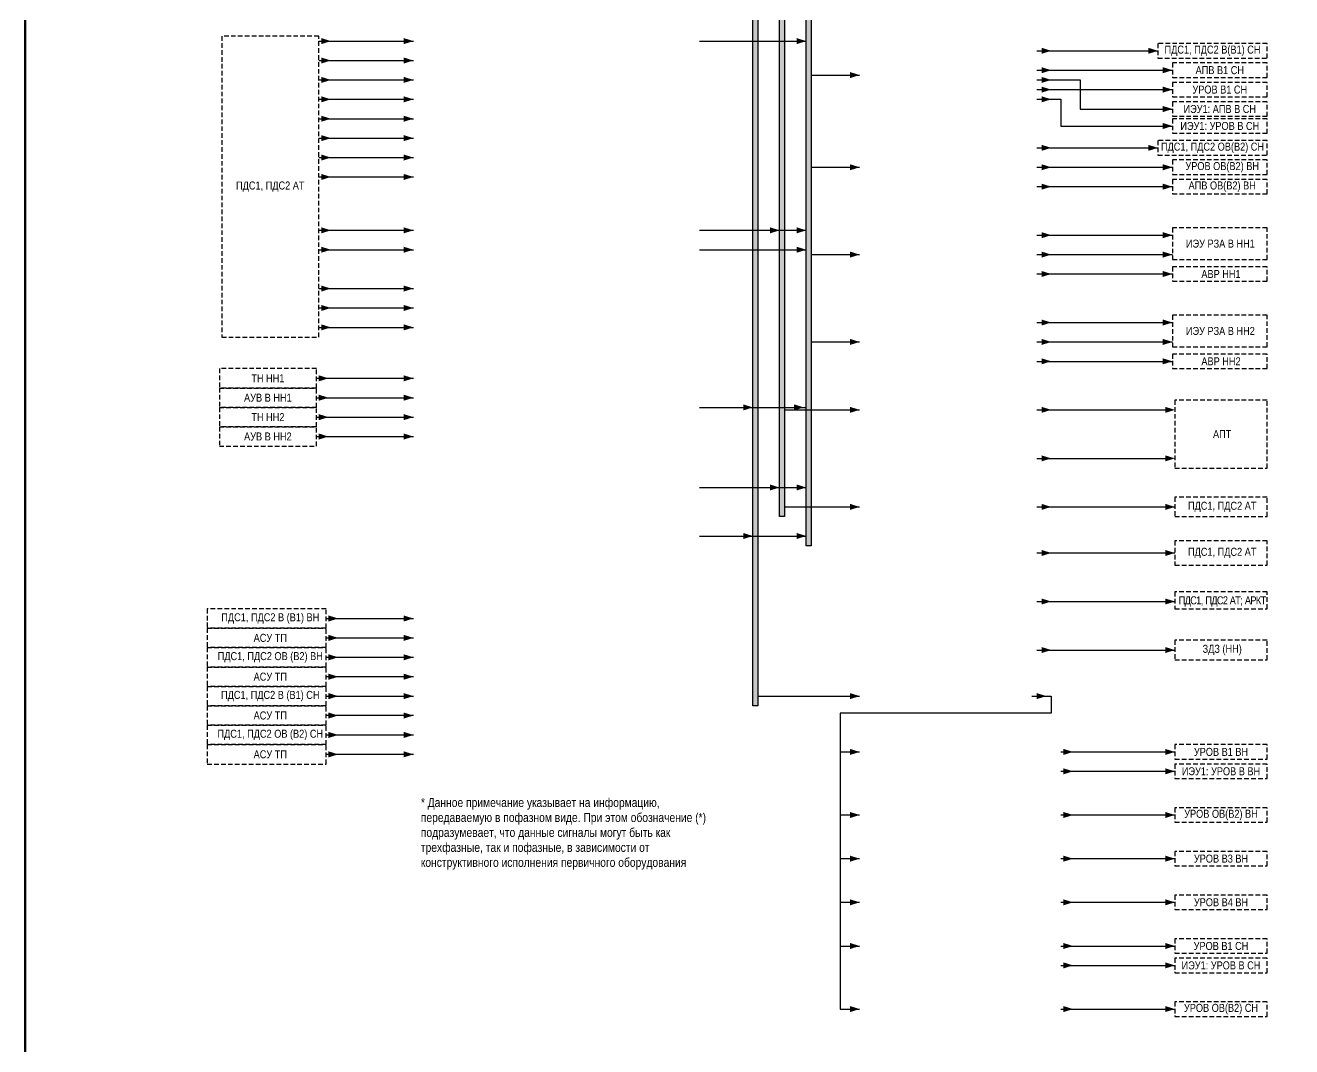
# Model space of a CAD drawing. Header units: millimetres. Extents: x 25558 to 49929, y 1902 to 19390.
# Drawn here: x 43354 to 43876, y 15846 to 16266 of the extents above; entities that cross this region are included whole.
import ezdxf

# ---------------------------------------------------------------- set-up
doc = ezdxf.new("R2010")
doc.units = ezdxf.units.MM
doc.linetypes.add('штриховая2', pattern=[9.525, 6.35, -3.175])
for name, color, linetype, lineweight in [('Основная', 7, 'Continuous', 30), ('Отключение_включение', 1, 'Continuous', 30), ('Тонкая', 7, 'Continuous', 5), ('Цепи внешние', 84, 'Continuous', 30), ('Цепи внутренние', 5, 'Continuous', 30)]:
    doc.layers.add(name, color=color, linetype=linetype, lineweight=lineweight)
doc.styles.add('Narrow', font='ARIALN.TTF')

msp = doc.modelspace()

# ---------------------------------------------------------------- hatches: boundary and pattern name
at = {"layer": 'Отключение_включение'}
h = msp.add_hatch(color=256, dxfattribs=at)
h.dxf.hatch_style = 1
h.paths.add_polyline_path([(43678, 16417), (43676, 16417), (43676, 16052), (43678, 16052)])
at = {"layer": 'Цепи внутренние', "ltscale": 0.3}
h = msp.add_hatch(color=256, dxfattribs=at)
h.dxf.hatch_style = 1
h.paths.add_polyline_path([(43656, 16417), (43654, 16417), (43654, 15986), (43656, 15986)])
h = msp.add_hatch(color=256, dxfattribs=at)
h.dxf.hatch_style = 1
h.paths.add_polyline_path([(43667, 16417), (43665, 16417), (43665, 16064), (43667, 16064)])

# ---------------------------------------------------------------- linework, layer by layer
at = {"layer": 'Отключение_включение'}
for p, q in [((43632, 16260), (43676, 16260)), ((43771, 16256), (43816, 16256)), ((43816, 16256), (43821, 16256)), ((43678, 16246), (43698, 16246)), ((43771, 16216), (43821, 16216)), ((43816, 16216), (43821, 16216)), ((43678, 16208), (43698, 16208)), ((43632, 16182), (43676, 16182)), ((43771, 16180), (43816, 16180)), ((43816, 16180), (43827, 16180)), ((43632, 16174), (43676, 16174)), ((43678, 16172), (43698, 16172)), ((43771, 16172), (43816, 16172)), ((43816, 16172), (43827, 16172)), ((43771, 16144), (43816, 16144)), ((43816, 16144), (43827, 16144)), ((43678, 16136), (43698, 16136)), ((43771, 16136), (43816, 16136)), ((43816, 16136), (43827, 16136)), ((43632, 16109), (43676, 16109)), ((43632, 16076), (43676, 16076)), ((43632, 16056), (43676, 16056))]:
    msp.add_line(p, q, dxfattribs=at)
msp.add_lwpolyline([(43676, 16417), (43678, 16417), (43678, 16052), (43676, 16052)], close=True, dxfattribs=at)
for points in [[(43676, 16260, 0, 2.5, 0), (43672, 16260, 0, 0, 0)], [(43777, 16256, 0, 2.5, 0), (43773, 16256, 0, 0, 0)], [(43821, 16256, 0, 2.5, 0), (43817, 16256, 0, 0, 0)], [(43698, 16246, 0, 2.5, 0), (43694, 16246, 0, 0, 0)], [(43777, 16216, 0, 2.5, 0), (43773, 16216, 0, 0, 0)], [(43821, 16216, 0, 2.5, 0), (43817, 16216, 0, 0, 0)], [(43698, 16208, 0, 2.5, 0), (43694, 16208, 0, 0, 0)], [(43665, 16182, 0, 2.5, 0), (43661, 16182, 0, 0, 0)], [(43676, 16182, 0, 2.5, 0), (43672, 16182, 0, 0, 0)], [(43777, 16180, 0, 2.5, 0), (43773, 16180, 0, 0, 0)], [(43827, 16180, 0, 2.5, 0), (43823, 16180, 0, 0, 0)], [(43676, 16174, 0, 2.5, 0), (43672, 16174, 0, 0, 0)], [(43698, 16172, 0, 2.5, 0), (43694, 16172, 0, 0, 0)], [(43777, 16172, 0, 2.5, 0), (43773, 16172, 0, 0, 0)], [(43827, 16172, 0, 2.5, 0), (43823, 16172, 0, 0, 0)], [(43777, 16144, 0, 2.5, 0), (43773, 16144, 0, 0, 0)], [(43827, 16144, 0, 2.5, 0), (43823, 16144, 0, 0, 0)], [(43698, 16136, 0, 2.5, 0), (43694, 16136, 0, 0, 0)], [(43777, 16136, 0, 2.5, 0), (43773, 16136, 0, 0, 0)], [(43827, 16136, 0, 2.5, 0), (43823, 16136, 0, 0, 0)], [(43654, 16109, 0, 2.5, 0), (43650, 16109, 0, 0, 0)], [(43675, 16109, 0, 2.5, 0), (43671, 16109, 0, 0, 0)], [(43665, 16076, 0, 2.5, 0), (43661, 16076, 0, 0, 0)], [(43676, 16076, 0, 2.5, 0), (43672, 16076, 0, 0, 0)], [(43654, 16056, 0, 2.5, 0), (43650, 16056, 0, 0, 0)], [(43676, 16056, 0, 2.5, 0), (43672, 16056, 0, 0, 0)]]:
    msp.add_lwpolyline(points, format="xyseb", dxfattribs=at)
at = {"layer": 'Тонкая', "color": 3, "lineweight": 50}
msp.add_lwpolyline([(43948, 15825), (43354, 15825), (43354, 16665), (43948, 16665)], close=True, dxfattribs=at)
at = {"layer": 'Цепи внешние', "ltscale": 0.3}
for p, q in [((43475, 16260), (43514, 16260)), ((43475, 16252), (43514, 16252)), ((43475, 16244), (43514, 16244)), ((43771, 16248), (43827, 16248)), ((43771, 16240), (43827, 16240)), ((43475, 16236), (43514, 16236)), ((43475, 16228), (43514, 16228)), ((43475, 16220), (43514, 16220)), ((43475, 16212), (43514, 16212)), ((43771, 16208), (43825, 16208)), ((43825, 16208), (43827, 16208)), ((43475, 16204), (43514, 16204)), ((43771, 16200), (43827, 16200)), ((43475, 16182), (43514, 16182)), ((43475, 16174), (43514, 16174)), ((43771, 16164), (43816, 16164)), ((43816, 16164), (43827, 16164)), ((43475, 16158), (43514, 16158)), ((43475, 16150), (43514, 16150)), ((43475, 16142), (43514, 16142)), ((43771, 16128), (43816, 16128)), ((43816, 16128), (43827, 16128)), ((43474, 16121), (43514, 16121)), ((43474, 16113), (43514, 16113)), ((43474, 16105), (43514, 16105)), ((43474, 16097), (43514, 16097)), ((43478, 16022), (43514, 16022)), ((43478, 16014), (43514, 16014)), ((43478, 16006), (43514, 16006)), ((43514, 15998), (43478, 15998)), ((43478, 15990), (43514, 15990)), ((43514, 15982), (43478, 15982)), ((43478, 15974), (43514, 15974)), ((43514, 15966), (43478, 15966))]:
    msp.add_line(p, q, dxfattribs=at)
at = {"layer": 'Цепи внешние'}
for p, q in [((43771, 16108), (43788, 16108)), ((43787, 16108), (43824, 16108)), ((43771, 16088), (43788, 16088)), ((43787, 16088), (43824, 16088)), ((43771, 16068), (43788, 16068)), ((43787, 16068), (43828, 16068)), ((43771, 16029), (43828, 16029)), ((43771, 16009), (43828, 16009)), ((43781, 15967), (43793, 15967)), ((43786, 15967), (43828, 15967)), ((43781, 15941), (43807, 15941)), ((43781, 15941), (43828, 15941)), ((43781, 15923), (43793, 15923)), ((43786, 15923), (43828, 15923)), ((43781, 15905), (43807, 15905)), ((43781, 15905), (43828, 15905)), ((43781, 15887), (43793, 15887)), ((43786, 15887), (43828, 15887)), ((43781, 15861), (43807, 15861)), ((43781, 15861), (43828, 15861))]:
    msp.add_line(p, q, dxfattribs=at)
at = {"layer": 'Цепи внешние', "linetype": 'штриховая2', "ltscale": 0.3}
for points in [[(43475, 16262), (43435, 16262), (43435, 16138), (43475, 16138)], [(43866, 16259), (43821, 16259), (43821, 16253), (43866, 16253)], [(43866, 16251), (43827, 16251), (43827, 16245), (43866, 16245)], [(43866, 16243), (43827, 16243), (43827, 16237), (43866, 16237)], [(43866, 16219), (43821, 16219), (43821, 16213), (43866, 16213)], [(43866, 16211), (43827, 16211), (43827, 16205), (43866, 16205)], [(43866, 16203), (43827, 16203), (43827, 16197), (43866, 16197)], [(43866, 16183), (43827, 16183), (43827, 16170), (43866, 16170)], [(43866, 16167), (43827, 16167), (43827, 16161), (43866, 16161)], [(43866, 16147), (43827, 16147), (43827, 16134), (43866, 16134)], [(43866, 16131), (43827, 16131), (43827, 16125), (43866, 16125)], [(43474, 16125), (43434, 16125), (43434, 16117), (43474, 16117)], [(43474, 16117), (43434, 16117), (43434, 16109), (43474, 16109)], [(43474, 16109), (43434, 16109), (43434, 16101), (43474, 16101)], [(43866, 16112), (43828, 16112), (43828, 16084), (43866, 16084)], [(43474, 16101), (43434, 16101), (43434, 16093), (43474, 16093)], [(43866, 16072), (43828, 16072), (43828, 16064), (43866, 16064)], [(43866, 16054), (43828, 16054), (43828, 16044), (43866, 16044)], [(43866, 16033), (43828, 16033), (43828, 16026), (43866, 16026)], [(43478, 16026), (43429, 16026), (43429, 16018), (43478, 16018)], [(43478, 16018), (43429, 16018), (43429, 16010), (43478, 16010)], [(43478, 16010), (43429, 16010), (43429, 16002), (43478, 16002)], [(43866, 16013), (43828, 16013), (43828, 16005), (43866, 16005)], [(43478, 16002), (43429, 16002), (43429, 15994), (43478, 15994)], [(43478, 15994), (43429, 15994), (43429, 15986), (43478, 15986)], [(43478, 15986), (43429, 15986), (43429, 15978), (43478, 15978)], [(43478, 15978), (43429, 15978), (43429, 15970), (43478, 15970)], [(43478, 15970), (43429, 15970), (43429, 15962), (43478, 15962)], [(43866, 15970), (43828, 15970), (43828, 15964), (43866, 15964)], [(43866, 15944), (43828, 15944), (43828, 15938), (43866, 15938)], [(43866, 15926), (43828, 15926), (43828, 15920), (43866, 15920)], [(43866, 15908), (43828, 15908), (43828, 15902), (43866, 15902)], [(43866, 15890), (43828, 15890), (43828, 15884), (43866, 15884)], [(43866, 15864), (43828, 15864), (43828, 15858), (43866, 15858)]]:
    msp.add_lwpolyline(points, close=True, dxfattribs=at)
at = {"layer": 'Цепи внешние', "ltscale": 0.3}
for points in [[(43480, 16260, 0, 2.5, 0), (43476, 16260, 0, 0, 0)], [(43514, 16260, 0, 2.5, 0), (43510, 16260, 0, 0, 0)], [(43480, 16252, 0, 2.5, 0), (43476, 16252, 0, 0, 0)], [(43514, 16252, 0, 2.5, 0), (43510, 16252, 0, 0, 0)], [(43777, 16248, 0, 2.5, 0), (43773, 16248, 0, 0, 0)], [(43827, 16248, 0, 2.5, 0), (43823, 16248, 0, 0, 0)], [(43480, 16244, 0, 2.5, 0), (43476, 16244, 0, 0, 0)], [(43514, 16244, 0, 2.5, 0), (43510, 16244, 0, 0, 0)], [(43777, 16240, 0, 2.5, 0), (43773, 16240, 0, 0, 0)], [(43827, 16240, 0, 2.5, 0), (43823, 16240, 0, 0, 0)], [(43480, 16236, 0, 2.5, 0), (43476, 16236, 0, 0, 0)], [(43514, 16236, 0, 2.5, 0), (43510, 16236, 0, 0, 0)], [(43480, 16228, 0, 2.5, 0), (43476, 16228, 0, 0, 0)], [(43514, 16228, 0, 2.5, 0), (43510, 16228, 0, 0, 0)], [(43480, 16220, 0, 2.5, 0), (43476, 16220, 0, 0, 0)], [(43514, 16220, 0, 2.5, 0), (43510, 16220, 0, 0, 0)], [(43480, 16212, 0, 2.5, 0), (43476, 16212, 0, 0, 0)], [(43514, 16212, 0, 2.5, 0), (43510, 16212, 0, 0, 0)], [(43777, 16208, 0, 2.5, 0), (43773, 16208, 0, 0, 0)], [(43827, 16208, 0, 2.5, 0), (43823, 16208, 0, 0, 0)], [(43480, 16204, 0, 2.5, 0), (43476, 16204, 0, 0, 0)], [(43514, 16204, 0, 2.5, 0), (43510, 16204, 0, 0, 0)], [(43777, 16200, 0, 2.5, 0), (43773, 16200, 0, 0, 0)], [(43827, 16200, 0, 2.5, 0), (43823, 16200, 0, 0, 0)], [(43480, 16182, 0, 2.5, 0), (43476, 16182, 0, 0, 0)], [(43514, 16182, 0, 2.5, 0), (43510, 16182, 0, 0, 0)], [(43480, 16174, 0, 2.5, 0), (43476, 16174, 0, 0, 0)], [(43514, 16174, 0, 2.5, 0), (43510, 16174, 0, 0, 0)], [(43777, 16164, 0, 2.5, 0), (43773, 16164, 0, 0, 0)], [(43827, 16164, 0, 2.5, 0), (43823, 16164, 0, 0, 0)], [(43480, 16158, 0, 2.5, 0), (43476, 16158, 0, 0, 0)], [(43514, 16158, 0, 2.5, 0), (43510, 16158, 0, 0, 0)], [(43480, 16150, 0, 2.5, 0), (43476, 16150, 0, 0, 0)], [(43514, 16150, 0, 2.5, 0), (43510, 16150, 0, 0, 0)], [(43480, 16142, 0, 2.5, 0), (43476, 16142, 0, 0, 0)], [(43514, 16142, 0, 2.5, 0), (43510, 16142, 0, 0, 0)], [(43777, 16128, 0, 2.5, 0), (43773, 16128, 0, 0, 0)], [(43827, 16128, 0, 2.5, 0), (43823, 16128, 0, 0, 0)], [(43479, 16121, 0, 2.5, 0), (43475, 16121, 0, 0, 0)], [(43514, 16121, 0, 2.5, 0), (43510, 16121, 0, 0, 0)], [(43479, 16113, 0, 2.5, 0), (43475, 16113, 0, 0, 0)], [(43514, 16113, 0, 2.5, 0), (43510, 16113, 0, 0, 0)], [(43479, 16105, 0, 2.5, 0), (43475, 16105, 0, 0, 0)], [(43514, 16105, 0, 2.5, 0), (43510, 16105, 0, 0, 0)], [(43479, 16097, 0, 2.5, 0), (43475, 16097, 0, 0, 0)], [(43514, 16097, 0, 2.5, 0), (43510, 16097, 0, 0, 0)], [(43483, 16022, 0, 2.5, 0), (43479, 16022, 0, 0, 0)], [(43514, 16022, 0, 2.5, 0), (43510, 16022, 0, 0, 0)], [(43483, 16014, 0, 2.5, 0), (43479, 16014, 0, 0, 0)], [(43514, 16014, 0, 2.5, 0), (43510, 16014, 0, 0, 0)], [(43483, 16006, 0, 2.5, 0), (43479, 16006, 0, 0, 0)], [(43514, 16006, 0, 2.5, 0), (43510, 16006, 0, 0, 0)], [(43483, 15998, 0, 2.5, 0), (43479, 15998, 0, 0, 0)], [(43514, 15998, 0, 2.5, 0), (43510, 15998, 0, 0, 0)], [(43483, 15990, 0, 2.5, 0), (43479, 15990, 0, 0, 0)], [(43514, 15990, 0, 2.5, 0), (43510, 15990, 0, 0, 0)], [(43483, 15982, 0, 2.5, 0), (43479, 15982, 0, 0, 0)], [(43514, 15982, 0, 2.5, 0), (43510, 15982, 0, 0, 0)], [(43483, 15974, 0, 2.5, 0), (43479, 15974, 0, 0, 0)], [(43514, 15974, 0, 2.5, 0), (43510, 15974, 0, 0, 0)], [(43483, 15966, 0, 2.5, 0), (43479, 15966, 0, 0, 0)], [(43514, 15966, 0, 2.5, 0), (43510, 15966, 0, 0, 0)], [(43786, 15967, 0, 2.5, 0), (43782, 15967, 0, 0, 0)], [(43828, 15967, 0, 2.5, 0), (43824, 15967, 0, 0, 0)], [(43786, 15941, 0, 2.5, 0), (43782, 15941, 0, 0, 0)], [(43828, 15941, 0, 2.5, 0), (43824, 15941, 0, 0, 0)], [(43786, 15923, 0, 2.5, 0), (43782, 15923, 0, 0, 0)], [(43828, 15923, 0, 2.5, 0), (43824, 15923, 0, 0, 0)], [(43786, 15905, 0, 2.5, 0), (43782, 15905, 0, 0, 0)], [(43828, 15905, 0, 2.5, 0), (43824, 15905, 0, 0, 0)], [(43786, 15887, 0, 2.5, 0), (43782, 15887, 0, 0, 0)], [(43828, 15887, 0, 2.5, 0), (43824, 15887, 0, 0, 0)], [(43786, 15861, 0, 2.5, 0), (43782, 15861, 0, 0, 0)], [(43828, 15861, 0, 2.5, 0), (43824, 15861, 0, 0, 0)]]:
    msp.add_lwpolyline(points, format="xyseb", dxfattribs=at)
at = {"layer": 'Цепи внешние'}
for points in [[(43777, 16108, 0, 2.5, 0), (43773, 16108, 0, 0, 0)], [(43828, 16108, 0, 2.5, 0), (43824, 16108, 0, 0, 0)], [(43777, 16088, 0, 2.5, 0), (43773, 16088, 0, 0, 0)], [(43828, 16088, 0, 2.5, 0), (43824, 16088, 0, 0, 0)], [(43777, 16068, 0, 2.5, 0), (43773, 16068, 0, 0, 0)], [(43828, 16068, 0, 2.5, 0), (43824, 16068, 0, 0, 0)], [(43777, 16049, 0, 2.5, 0), (43773, 16049, 0, 0, 0)], [(43828, 16049, 0, 2.5, 0), (43824, 16049, 0, 0, 0)], [(43777, 16029, 0, 2.5, 0), (43773, 16029, 0, 0, 0)], [(43828, 16029, 0, 2.5, 0), (43824, 16029, 0, 0, 0)], [(43777, 16009, 0, 2.5, 0), (43773, 16009, 0, 0, 0)], [(43828, 16009, 0, 2.5, 0), (43824, 16009, 0, 0, 0)]]:
    msp.add_lwpolyline(points, format="xyseb", dxfattribs=at)
msp.add_lwpolyline([(43771, 16049), (43828, 16049)], dxfattribs=at)
at = {"layer": 'Цепи внутренние', "ltscale": 0.3}
for p, q in [((43771, 16244), (43789, 16244)), ((43789, 16244), (43789, 16232)), ((43771, 16236), (43781, 16236)), ((43781, 16236), (43781, 16225)), ((43789, 16232), (43827, 16232)), ((43781, 16225), (43827, 16225)), ((43667, 16108), (43698, 16108)), ((43667, 16068), (43698, 16068)), ((43656, 15990), (43698, 15990)), ((43769, 15990), (43777, 15990)), ((43777, 15990), (43777, 15983)), ((43777, 15983), (43690, 15983)), ((43690, 15983), (43690, 15861)), ((43690, 15967), (43698, 15967)), ((43781, 15959), (43807, 15959)), ((43781, 15959), (43828, 15959)), ((43690, 15941), (43698, 15941)), ((43690, 15923), (43698, 15923)), ((43690, 15905), (43698, 15905)), ((43690, 15887), (43698, 15887)), ((43781, 15879), (43807, 15879)), ((43781, 15879), (43828, 15879)), ((43690, 15861), (43698, 15861))]:
    msp.add_line(p, q, dxfattribs=at)
for points in [[(43654, 16417), (43656, 16417), (43656, 15986), (43654, 15986)], [(43665, 16417), (43667, 16417), (43667, 16064), (43665, 16064)]]:
    msp.add_lwpolyline(points, close=True, dxfattribs=at)
for points in [[(43777, 16244, 0, 2.5, 0), (43773, 16244, 0, 0, 0)], [(43777, 16236, 0, 2.5, 0), (43773, 16236, 0, 0, 0)], [(43827, 16232, 0, 2.5, 0), (43823, 16232, 0, 0, 0)], [(43827, 16225, 0, 2.5, 0), (43823, 16225, 0, 0, 0)], [(43698, 16108, 0, 2.5, 0), (43694, 16108, 0, 0, 0)], [(43698, 16068, 0, 2.5, 0), (43694, 16068, 0, 0, 0)], [(43698, 15990, 0, 2.5, 0), (43694, 15990, 0, 0, 0)], [(43775, 15990, 0, 2.5, 0), (43771, 15990, 0, 0, 0)], [(43698, 15967, 0, 2.5, 0), (43694, 15967, 0, 0, 0)], [(43786, 15959, 0, 2.5, 0), (43782, 15959, 0, 0, 0)], [(43828, 15959, 0, 2.5, 0), (43824, 15959, 0, 0, 0)], [(43698, 15941, 0, 2.5, 0), (43694, 15941, 0, 0, 0)], [(43698, 15923, 0, 2.5, 0), (43694, 15923, 0, 0, 0)], [(43698, 15905, 0, 2.5, 0), (43694, 15905, 0, 0, 0)], [(43698, 15887, 0, 2.5, 0), (43694, 15887, 0, 0, 0)], [(43786, 15879, 0, 2.5, 0), (43782, 15879, 0, 0, 0)], [(43828, 15879, 0, 2.5, 0), (43824, 15879, 0, 0, 0)], [(43698, 15861, 0, 2.5, 0), (43694, 15861, 0, 0, 0)]]:
    msp.add_lwpolyline(points, format="xyseb", dxfattribs=at)
at = {"layer": 'Цепи внутренние', "linetype": 'штриховая2', "ltscale": 0.3}
for points in [[(43866, 16235), (43827, 16235), (43827, 16229), (43866, 16229)], [(43866, 16228), (43827, 16228), (43827, 16222), (43866, 16222)], [(43866, 15962), (43828, 15962), (43828, 15956), (43866, 15956)], [(43866, 15882), (43828, 15882), (43828, 15876), (43866, 15876)]]:
    msp.add_lwpolyline(points, close=True, dxfattribs=at)

# ---------------------------------------------------------------- texts
at = {"layer": 'Основная', "style": 'Narrow'}
for s, insert, char_height, width, attachment_point in [('ПДС1, ПДС2 В(В1) СН', (43843.5, 16256), 3.3, 45, 5), ('АПВ В1 СН', (43846.5, 16248), 3.3, 39, 5), ('УРОВ В1 СН', (43846.5, 16240), 3.3, 39, 5), ('ИЭУ1: АПВ В СН', (43846.5, 16232), 3.3, 39, 5), ('ИЭУ1: УРОВ В СН', (43846.5, 16225), 3.3, 39, 5), ('ПДС1, ПДС2 ОВ(В2) СН', (43843.5, 16216), 3.3, 45, 5), ('УРОВ ОВ(В2) ВН', (43847.5, 16208), 3.3, 41, 5), ('ПДС1, ПДС2 АТ ', (43455, 16200), 3.3, 40, 5), ('АПВ ОВ(В2) ВН', (43847.5, 16200), 3.3, 41, 5), ('ИЭУ РЗА В НН1', (43846.75, 16176.5), 3.3, 39.5, 5), ('АВР НН1', (43847, 16164), 3.3, 39, 5), ('ИЭУ РЗА В НН2', (43846.75, 16140.5), 3.3, 39.5, 5), ('АВР НН2', (43847, 16128), 3.3, 39, 5), ('ТН {\\C0;НН1}', (43454, 16121), 3.3, 40, 5), ('АУВ В {\\C0;НН1}', (43454, 16113), 3.3, 40, 5), ('ТН {\\C0;НН2}', (43454, 16105), 3.3, 40, 5), ('АУВ В {\\C0;НН2}', (43454, 16097), 3.3, 40, 5), ('АПТ', (43847.5, 16098), 3.3, 39, 5), ('ПДС1, ПДС2 АТ', (43847.5, 16068), 3.3, 39, 5), ('ПДС1, ПДС2 АТ', (43847.5, 16049), 3.3, 39, 5), ('{\\T0.9;ПДС1, ПДС2 АТ; АРКТ}', (43847.5, 16029), 3.3, 39, 5), ('ПДС1, ПДС2 В (В1) ВН', (43455, 16022), 3.3, 52, 5), ('АСУ ТП', (43455, 16014), 3.3, 52, 5), ('ЗДЗ (НН)', (43847.5, 16009), 3.3, 39, 5), ('ПДС1, ПДС2 ОВ (В2) ВН', (43455, 16006), 3.3, 52, 5), ('АСУ ТП', (43455, 15998), 3.3, 52, 5), ('ПДС1, ПДС2 В (В1) СН', (43455, 15990), 3.3, 52, 5), ('АСУ ТП', (43455, 15982), 3.3, 52, 5), ('ПДС1, ПДС2 ОВ (В2) СН', (43455, 15974), 3.3, 52, 5), ('АСУ ТП', (43455, 15966), 3.3, 52, 5), ('УРОВ В1 ВН', (43847, 15967), 3.3, 38, 5), ('ИЭУ1: УРОВ В ВН', (43847, 15959), 3.3, 38, 5), ('* Данное примечание указывает на информацию, передаваемую в пофазном виде. При этом обозначение (*) подразумевает, что данные сигналы могут быть как трехфазные, так и пофазные, в зависимости от конструктивного исполнения первичного оборудования', (43517.09, 15948), 3.7, 120.5548, 1), ('УРОВ ОВ(В2) ВН', (43847, 15941), 3.3, 38, 5), ('УРОВ В3 ВН', (43847, 15923), 3.3, 38, 5), ('УРОВ В4 ВН', (43847, 15905), 3.3, 38, 5), ('УРОВ В1 СН', (43847, 15887), 3.3, 38, 5), ('ИЭУ1: УРОВ В СН', (43847, 15879), 3.3, 38, 5), ('УРОВ ОВ(В2) СН', (43847, 15861), 3.3, 38, 5)]:
    msp.add_mtext(s, dxfattribs=dict(at, insert=insert, char_height=char_height, width=width, attachment_point=attachment_point))

doc.saveas('drawing.dxf')
